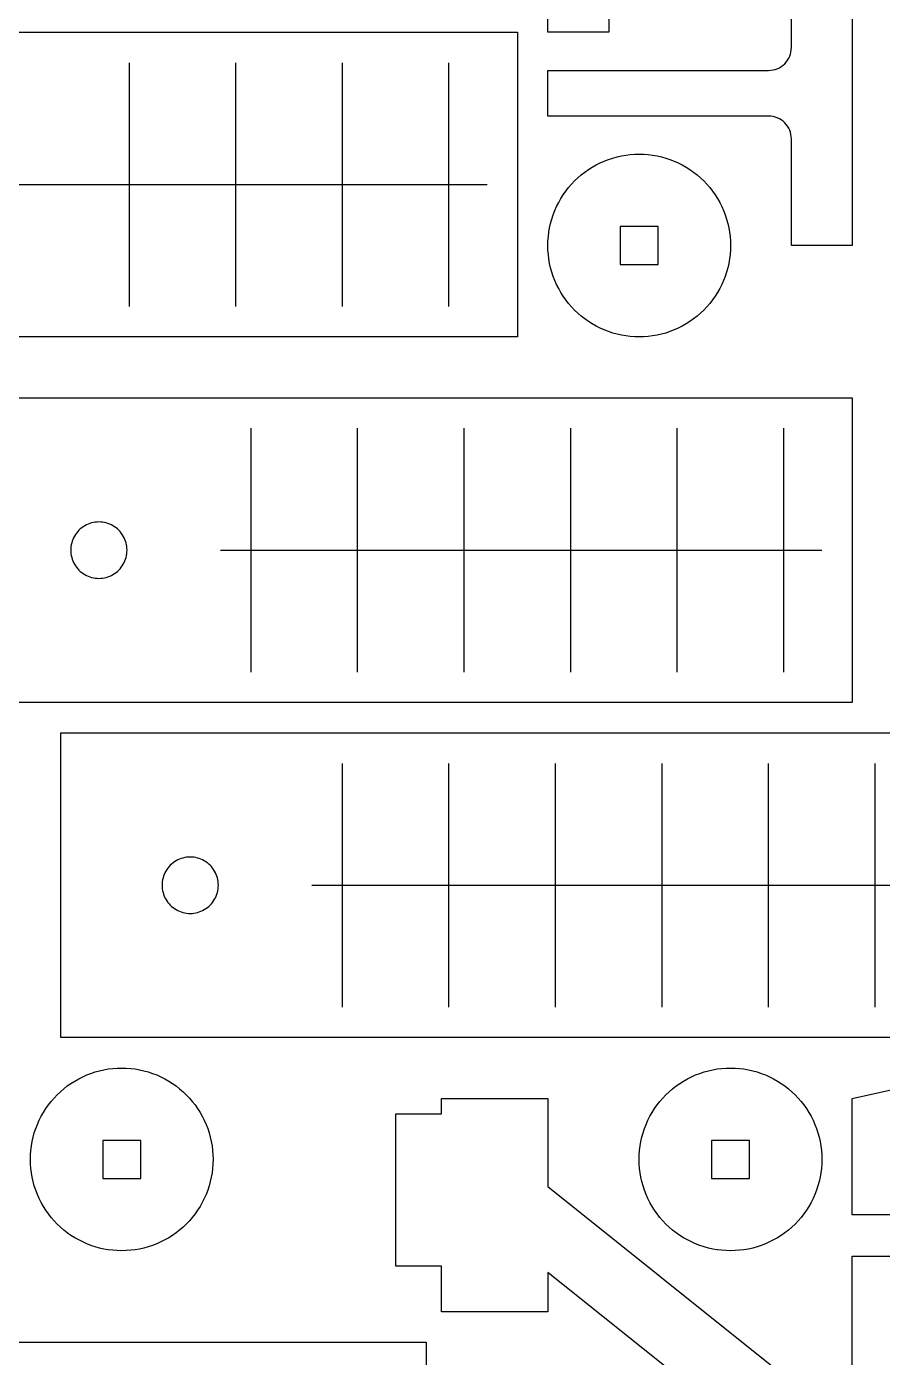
# Model space of a CAD drawing. Header units: millimetres. Extents: x 5 to 513, y 5 to 395.
# Drawn here: x 404.8 to 461, y 106 to 193.4 of the extents above; entities that cross this region are included whole.
import ezdxf

# ---------------------------------------------------------------- set-up
doc = ezdxf.new("R2010")
doc.units = ezdxf.units.MM
doc.layers.add('CUT', color=1, linetype='Continuous')
doc.layers.add('ENGRAVE', color=5, linetype='Continuous')

msp = doc.modelspace()

# ---------------------------------------------------------------- linework, layer by layer
at = {"layer": 'CUT'}
for points in [[(443, 200), (443, 193.037), (442.998, 193.002), (442.963, 193), (439.037, 193), (439.002, 193.002), (439, 193.037), (439, 212.963)], [(459, 198.963), (459, 179.037), (458.998, 179.002), (458.963, 179), (455.037, 179), (455.002, 179.002), (455, 179.037), (455, 186), (454.993, 186.147), (454.971, 186.293), (454.935, 186.435), (454.886, 186.574), (454.823, 186.707), (454.747, 186.833), (454.66, 186.952), (454.561, 187.061), (454.452, 187.16), (454.333, 187.247), (454.207, 187.323), (454.074, 187.386), (453.935, 187.435), (453.793, 187.471), (453.647, 187.493), (453.5, 187.5), (439.037, 187.5), (439.002, 187.502), (439, 187.537), (439, 190.463), (439.002, 190.498), (439.037, 190.5), (453.5, 190.5), (453.647, 190.507), (453.793, 190.529), (453.935, 190.565), (454.074, 190.614), (454.207, 190.677), (454.333, 190.753), (454.452, 190.84), (454.561, 190.939), (454.66, 191.048), (454.747, 191.167), (454.823, 191.293), (454.886, 191.426), (454.935, 191.565), (454.971, 191.707), (454.993, 191.853), (455, 192), (455, 198.963)], [(462, 115.35), (459, 115.35), (459, 123), (477, 127)], [(458.207, 96.217), (439, 111.583), (439, 109), (432, 109), (432, 112), (429, 112), (429, 122), (432, 122), (432, 123), (439, 123), (439, 117.217), (460.956, 99.653)], [(459, 105), (459, 112.65), (462, 112.65)]]:
    msp.add_lwpolyline(points, dxfattribs=at)
for points in [[(379, 173), (379, 193), (437, 193), (437, 173)], [(450.993, 178.706), (450.971, 178.412), (450.935, 178.12), (450.885, 177.829), (450.82, 177.542), (450.742, 177.258), (450.649, 176.979), (450.543, 176.704), (450.424, 176.435), (450.292, 176.172), (450.146, 175.915), (449.989, 175.667), (449.819, 175.426), (449.638, 175.194), (449.446, 174.971), (449.243, 174.757), (449.029, 174.554), (448.806, 174.362), (448.574, 174.181), (448.333, 174.011), (448.085, 173.854), (447.828, 173.708), (447.565, 173.576), (447.296, 173.457), (447.021, 173.351), (446.742, 173.258), (446.458, 173.18), (446.171, 173.115), (445.88, 173.065), (445.588, 173.029), (445.294, 173.007), (445, 173), (444.706, 173.007), (444.412, 173.029), (444.12, 173.065), (443.829, 173.115), (443.542, 173.18), (443.258, 173.258), (442.979, 173.351), (442.704, 173.457), (442.435, 173.576), (442.172, 173.708), (441.915, 173.854), (441.667, 174.011), (441.426, 174.181), (441.194, 174.362), (440.971, 174.554), (440.757, 174.757), (440.554, 174.971), (440.362, 175.194), (440.181, 175.426), (440.011, 175.667), (439.854, 175.915), (439.708, 176.172), (439.576, 176.435), (439.457, 176.704), (439.351, 176.979), (439.258, 177.258), (439.18, 177.542), (439.115, 177.829), (439.065, 178.12), (439.029, 178.412), (439.007, 178.706), (439, 179), (439.007, 179.294), (439.029, 179.588), (439.065, 179.88), (439.115, 180.171), (439.18, 180.458), (439.258, 180.742), (439.351, 181.021), (439.457, 181.296), (439.576, 181.565), (439.708, 181.828), (439.854, 182.085), (440.011, 182.333), (440.181, 182.574), (440.362, 182.806), (440.554, 183.029), (440.757, 183.243), (440.971, 183.446), (441.194, 183.638), (441.426, 183.819), (441.667, 183.989), (441.915, 184.146), (442.172, 184.292), (442.435, 184.424), (442.704, 184.543), (442.979, 184.649), (443.258, 184.742), (443.542, 184.82), (443.829, 184.885), (444.12, 184.935), (444.412, 184.971), (444.706, 184.993), (445, 185), (445.294, 184.993), (445.588, 184.971), (445.88, 184.935), (446.171, 184.885), (446.458, 184.82), (446.742, 184.742), (447.021, 184.649), (447.296, 184.543), (447.565, 184.424), (447.828, 184.292), (448.085, 184.146), (448.333, 183.989), (448.574, 183.819), (448.806, 183.638), (449.029, 183.446), (449.243, 183.243), (449.446, 183.029), (449.638, 182.806), (449.819, 182.574), (449.989, 182.333), (450.146, 182.085), (450.292, 181.828), (450.424, 181.565), (450.543, 181.296), (450.649, 181.021), (450.742, 180.742), (450.82, 180.458), (450.885, 180.171), (450.935, 179.88), (450.971, 179.588), (450.993, 179.294), (451, 179)], [(446.25, 180.25), (443.75, 180.25), (443.75, 177.75), (446.25, 177.75)], [(401, 149), (401, 169), (459, 169), (459, 149)], [(411.346, 159.121), (411.334, 159.241), (411.314, 159.361), (411.287, 159.479), (411.252, 159.595), (411.209, 159.708), (411.159, 159.818), (411.102, 159.925), (411.038, 160.028), (410.968, 160.126), (410.891, 160.22), (410.808, 160.308), (410.72, 160.391), (410.626, 160.468), (410.528, 160.538), (410.425, 160.602), (410.318, 160.659), (410.208, 160.709), (410.095, 160.752), (409.979, 160.787), (409.861, 160.814), (409.741, 160.834), (409.621, 160.846), (409.5, 160.85), (409.379, 160.846), (409.259, 160.834), (409.139, 160.814), (409.021, 160.787), (408.905, 160.752), (408.792, 160.709), (408.682, 160.659), (408.575, 160.602), (408.472, 160.538), (408.374, 160.468), (408.28, 160.391), (408.192, 160.308), (408.109, 160.22), (408.032, 160.126), (407.962, 160.028), (407.898, 159.925), (407.841, 159.818), (407.791, 159.708), (407.748, 159.595), (407.713, 159.479), (407.686, 159.361), (407.666, 159.241), (407.654, 159.121), (407.65, 159), (407.654, 158.879), (407.666, 158.759), (407.686, 158.639), (407.713, 158.521), (407.748, 158.405), (407.791, 158.292), (407.841, 158.182), (407.898, 158.075), (407.962, 157.972), (408.032, 157.874), (408.109, 157.78), (408.192, 157.692), (408.28, 157.609), (408.374, 157.532), (408.472, 157.462), (408.575, 157.398), (408.682, 157.341), (408.792, 157.291), (408.905, 157.248), (409.021, 157.213), (409.139, 157.186), (409.259, 157.166), (409.379, 157.154), (409.5, 157.15), (409.621, 157.154), (409.741, 157.166), (409.861, 157.186), (409.979, 157.213), (410.095, 157.248), (410.208, 157.291), (410.318, 157.341), (410.425, 157.398), (410.528, 157.462), (410.626, 157.532), (410.72, 157.609), (410.808, 157.692), (410.891, 157.78), (410.968, 157.874), (411.038, 157.972), (411.102, 158.075), (411.159, 158.182), (411.209, 158.292), (411.252, 158.405), (411.287, 158.521), (411.314, 158.639), (411.334, 158.759), (411.346, 158.879), (411.35, 159)], [(407, 127), (407, 147), (465, 147), (465, 127)], [(417.346, 137.121), (417.334, 137.241), (417.314, 137.361), (417.287, 137.479), (417.252, 137.595), (417.209, 137.708), (417.159, 137.818), (417.102, 137.925), (417.038, 138.028), (416.968, 138.126), (416.891, 138.22), (416.808, 138.308), (416.72, 138.391), (416.626, 138.468), (416.528, 138.538), (416.425, 138.602), (416.318, 138.659), (416.208, 138.709), (416.095, 138.752), (415.979, 138.787), (415.861, 138.814), (415.741, 138.834), (415.621, 138.846), (415.5, 138.85), (415.379, 138.846), (415.259, 138.834), (415.139, 138.814), (415.021, 138.787), (414.905, 138.752), (414.792, 138.709), (414.682, 138.659), (414.575, 138.602), (414.472, 138.538), (414.374, 138.468), (414.28, 138.391), (414.192, 138.308), (414.109, 138.22), (414.032, 138.126), (413.962, 138.028), (413.898, 137.925), (413.841, 137.818), (413.791, 137.708), (413.748, 137.595), (413.713, 137.479), (413.686, 137.361), (413.666, 137.241), (413.654, 137.121), (413.65, 137), (413.654, 136.879), (413.666, 136.759), (413.686, 136.639), (413.713, 136.521), (413.748, 136.405), (413.791, 136.292), (413.841, 136.182), (413.898, 136.075), (413.962, 135.972), (414.032, 135.874), (414.109, 135.78), (414.192, 135.692), (414.28, 135.609), (414.374, 135.532), (414.472, 135.462), (414.575, 135.398), (414.682, 135.341), (414.792, 135.291), (414.905, 135.248), (415.021, 135.213), (415.139, 135.186), (415.259, 135.166), (415.379, 135.154), (415.5, 135.15), (415.621, 135.154), (415.741, 135.166), (415.861, 135.186), (415.979, 135.213), (416.095, 135.248), (416.208, 135.291), (416.318, 135.341), (416.425, 135.398), (416.528, 135.462), (416.626, 135.532), (416.72, 135.609), (416.808, 135.692), (416.891, 135.78), (416.968, 135.874), (417.038, 135.972), (417.102, 136.075), (417.159, 136.182), (417.209, 136.292), (417.252, 136.405), (417.287, 136.521), (417.314, 136.639), (417.334, 136.759), (417.346, 136.879), (417.35, 137)], [(416.993, 118.706), (416.971, 118.412), (416.935, 118.12), (416.885, 117.829), (416.82, 117.542), (416.742, 117.258), (416.649, 116.979), (416.543, 116.704), (416.424, 116.435), (416.292, 116.172), (416.146, 115.915), (415.989, 115.667), (415.819, 115.426), (415.638, 115.194), (415.446, 114.971), (415.243, 114.757), (415.029, 114.554), (414.806, 114.362), (414.574, 114.181), (414.333, 114.011), (414.085, 113.854), (413.828, 113.708), (413.565, 113.576), (413.296, 113.457), (413.021, 113.351), (412.742, 113.258), (412.458, 113.18), (412.171, 113.115), (411.88, 113.065), (411.588, 113.029), (411.294, 113.007), (411, 113), (410.706, 113.007), (410.412, 113.029), (410.12, 113.065), (409.829, 113.115), (409.542, 113.18), (409.258, 113.258), (408.979, 113.351), (408.704, 113.457), (408.435, 113.576), (408.172, 113.708), (407.915, 113.854), (407.667, 114.011), (407.426, 114.181), (407.194, 114.362), (406.971, 114.554), (406.757, 114.757), (406.554, 114.971), (406.362, 115.194), (406.181, 115.426), (406.011, 115.667), (405.854, 115.915), (405.708, 116.172), (405.576, 116.435), (405.457, 116.704), (405.351, 116.979), (405.258, 117.258), (405.18, 117.542), (405.115, 117.829), (405.065, 118.12), (405.029, 118.412), (405.007, 118.706), (405, 119), (405.007, 119.294), (405.029, 119.588), (405.065, 119.88), (405.115, 120.171), (405.18, 120.458), (405.258, 120.742), (405.351, 121.021), (405.457, 121.296), (405.576, 121.565), (405.708, 121.828), (405.854, 122.085), (406.011, 122.333), (406.181, 122.574), (406.362, 122.806), (406.554, 123.029), (406.757, 123.243), (406.971, 123.446), (407.194, 123.638), (407.426, 123.819), (407.667, 123.989), (407.915, 124.146), (408.172, 124.292), (408.435, 124.424), (408.704, 124.543), (408.979, 124.649), (409.258, 124.742), (409.542, 124.82), (409.829, 124.885), (410.12, 124.935), (410.412, 124.971), (410.706, 124.993), (411, 125), (411.294, 124.993), (411.588, 124.971), (411.88, 124.935), (412.171, 124.885), (412.458, 124.82), (412.742, 124.742), (413.021, 124.649), (413.296, 124.543), (413.565, 124.424), (413.828, 124.292), (414.085, 124.146), (414.333, 123.989), (414.574, 123.819), (414.806, 123.638), (415.029, 123.446), (415.243, 123.243), (415.446, 123.029), (415.638, 122.806), (415.819, 122.574), (415.989, 122.333), (416.146, 122.085), (416.292, 121.828), (416.424, 121.565), (416.543, 121.296), (416.649, 121.021), (416.742, 120.742), (416.82, 120.458), (416.885, 120.171), (416.935, 119.88), (416.971, 119.588), (416.993, 119.294), (417, 119)], [(456.993, 118.706), (456.971, 118.412), (456.935, 118.12), (456.885, 117.829), (456.82, 117.542), (456.742, 117.258), (456.649, 116.979), (456.543, 116.704), (456.424, 116.435), (456.292, 116.172), (456.146, 115.915), (455.989, 115.667), (455.819, 115.426), (455.638, 115.194), (455.446, 114.971), (455.243, 114.757), (455.029, 114.554), (454.806, 114.362), (454.574, 114.181), (454.333, 114.011), (454.085, 113.854), (453.828, 113.708), (453.565, 113.576), (453.296, 113.457), (453.021, 113.351), (452.742, 113.258), (452.458, 113.18), (452.171, 113.115), (451.88, 113.065), (451.588, 113.029), (451.294, 113.007), (451, 113), (450.706, 113.007), (450.412, 113.029), (450.12, 113.065), (449.829, 113.115), (449.542, 113.18), (449.258, 113.258), (448.979, 113.351), (448.704, 113.457), (448.435, 113.576), (448.172, 113.708), (447.915, 113.854), (447.667, 114.011), (447.426, 114.181), (447.194, 114.362), (446.971, 114.554), (446.757, 114.757), (446.554, 114.971), (446.362, 115.194), (446.181, 115.426), (446.011, 115.667), (445.854, 115.915), (445.708, 116.172), (445.576, 116.435), (445.457, 116.704), (445.351, 116.979), (445.258, 117.258), (445.18, 117.542), (445.115, 117.829), (445.065, 118.12), (445.029, 118.412), (445.007, 118.706), (445, 119), (445.007, 119.294), (445.029, 119.588), (445.065, 119.88), (445.115, 120.171), (445.18, 120.458), (445.258, 120.742), (445.351, 121.021), (445.457, 121.296), (445.576, 121.565), (445.708, 121.828), (445.854, 122.085), (446.011, 122.333), (446.181, 122.574), (446.362, 122.806), (446.554, 123.029), (446.757, 123.243), (446.971, 123.446), (447.194, 123.638), (447.426, 123.819), (447.667, 123.989), (447.915, 124.146), (448.172, 124.292), (448.435, 124.424), (448.704, 124.543), (448.979, 124.649), (449.258, 124.742), (449.542, 124.82), (449.829, 124.885), (450.12, 124.935), (450.412, 124.971), (450.706, 124.993), (451, 125), (451.294, 124.993), (451.588, 124.971), (451.88, 124.935), (452.171, 124.885), (452.458, 124.82), (452.742, 124.742), (453.021, 124.649), (453.296, 124.543), (453.565, 124.424), (453.828, 124.292), (454.085, 124.146), (454.333, 123.989), (454.574, 123.819), (454.806, 123.638), (455.029, 123.446), (455.243, 123.243), (455.446, 123.029), (455.638, 122.806), (455.819, 122.574), (455.989, 122.333), (456.146, 122.085), (456.292, 121.828), (456.424, 121.565), (456.543, 121.296), (456.649, 121.021), (456.742, 120.742), (456.82, 120.458), (456.885, 120.171), (456.935, 119.88), (456.971, 119.588), (456.993, 119.294), (457, 119)], [(412.25, 120.25), (409.75, 120.25), (409.75, 117.75), (412.25, 117.75)], [(452.25, 120.25), (449.75, 120.25), (449.75, 117.75), (452.25, 117.75)], [(373, 87), (373, 107), (431, 107), (431, 87)]]:
    msp.add_lwpolyline(points, close=True, dxfattribs=at)
at = {"layer": 'ENGRAVE'}
for points in [[(411.5, 175), (411.5, 191)], [(418.5, 175), (418.5, 191)], [(425.5, 175), (425.5, 191)], [(432.5, 175), (432.5, 191)], [(395.5, 183), (435, 183)], [(419.5, 151), (419.5, 167)], [(426.5, 151), (426.5, 167)], [(433.5, 151), (433.5, 167)], [(440.5, 151), (440.5, 167)], [(447.5, 151), (447.5, 167)], [(454.5, 151), (454.5, 167)], [(417.5, 159), (457, 159)], [(425.5, 129), (425.5, 145)], [(432.5, 129), (432.5, 145)], [(439.5, 129), (439.5, 145)], [(446.5, 129), (446.5, 145)], [(453.5, 129), (453.5, 145)], [(460.5, 129), (460.5, 145)], [(423.5, 137), (463, 137)]]:
    msp.add_lwpolyline(points, dxfattribs=at)

doc.saveas('drawing.dxf')
